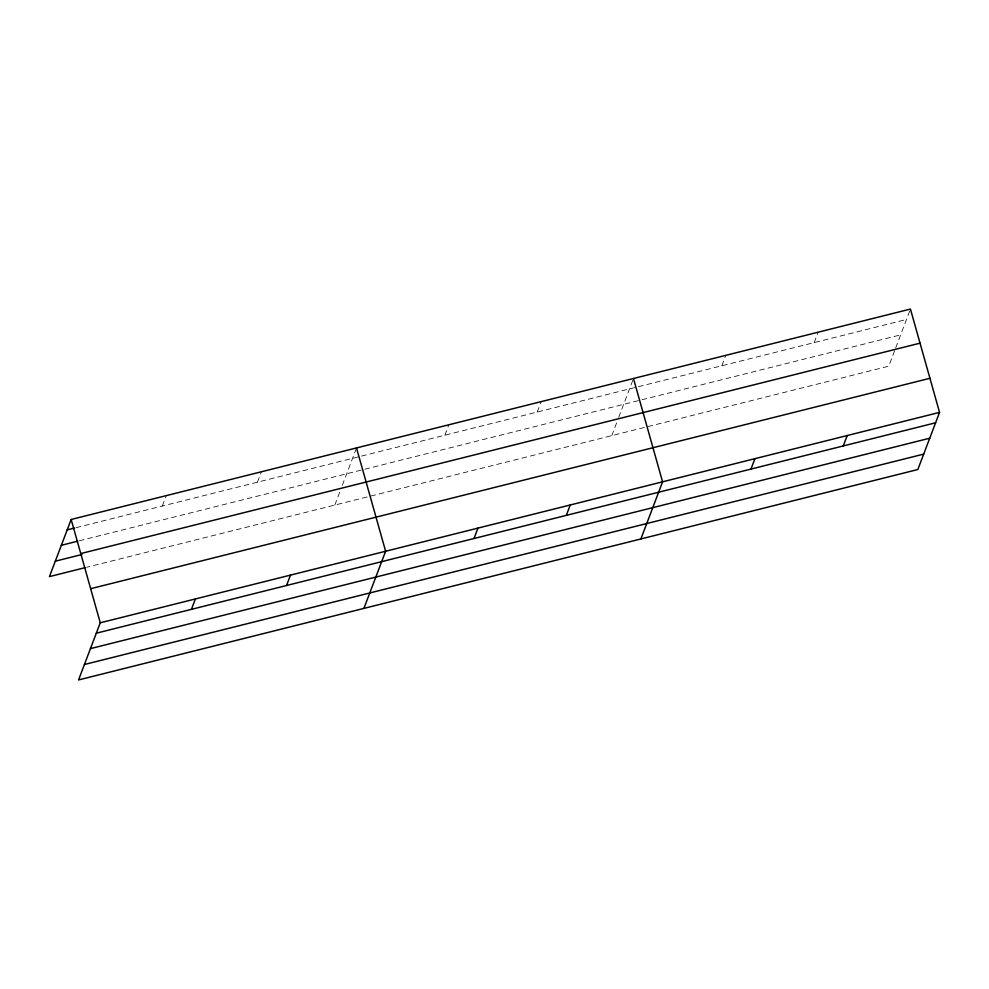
<?xml version="1.0" encoding="UTF-8"?>
<svg xmlns="http://www.w3.org/2000/svg" width="989" height="989" viewBox="0 0 989 989"><rect width="100%" height="100%" fill="white"/><g stroke="black" fill="none" stroke-linecap="round" stroke-linejoin="round"><path stroke-width="0.74" stroke-dasharray="4.95 3.71" d="M162.32 506.034L166.276 495.625M257.437 482.187L261.393 471.778M334.801 505.07L340.661 489.654M342.305 485.315L356.015 449.229M444.877 435.197L448.833 424.788M537.2 412.054L541.156 401.645M611.771 435.642L617.631 420.214M618.731 417.333L632.985 379.801M721.846 365.757L725.802 355.36M814.17 342.614L818.113 332.217M894.588 350.786L888.74 366.202L86.612 567.29M895.688 347.893L909.942 310.373M76.116 527.644L360.008 456.473M361.492 456.102L636.965 387.045M638.461 386.662L906.493 319.472M79.182 540.822L900.633 334.9"/><path stroke-width="1.48" d="M71.159 519.472L100.26 622.798L78.564 679.938L917.841 469.528L939.55 412.388L910.436 309.062L71.159 519.472L49.45 576.612L85.116 567.661M191.433 609.348L195.389 598.951M286.55 585.513L290.506 575.104M363.915 608.396L385.623 551.256L356.51 447.93M473.991 538.523L477.947 528.114M566.314 515.368L570.27 504.971M640.884 538.968L662.581 481.828L633.479 378.503M750.96 469.083L754.904 458.686M843.271 445.94L847.227 435.531M67.203 529.869L74.632 528.015M61.343 545.298L77.698 541.193M80.764 553.568L920.042 343.171M55.31 561.183L82.062 554.483M90.654 588.702L929.944 378.293M100.26 622.798L939.55 412.388M96.316 633.195L935.594 422.798M90.456 648.623L929.734 438.214M84.424 664.509L923.701 454.112"/></g></svg>
